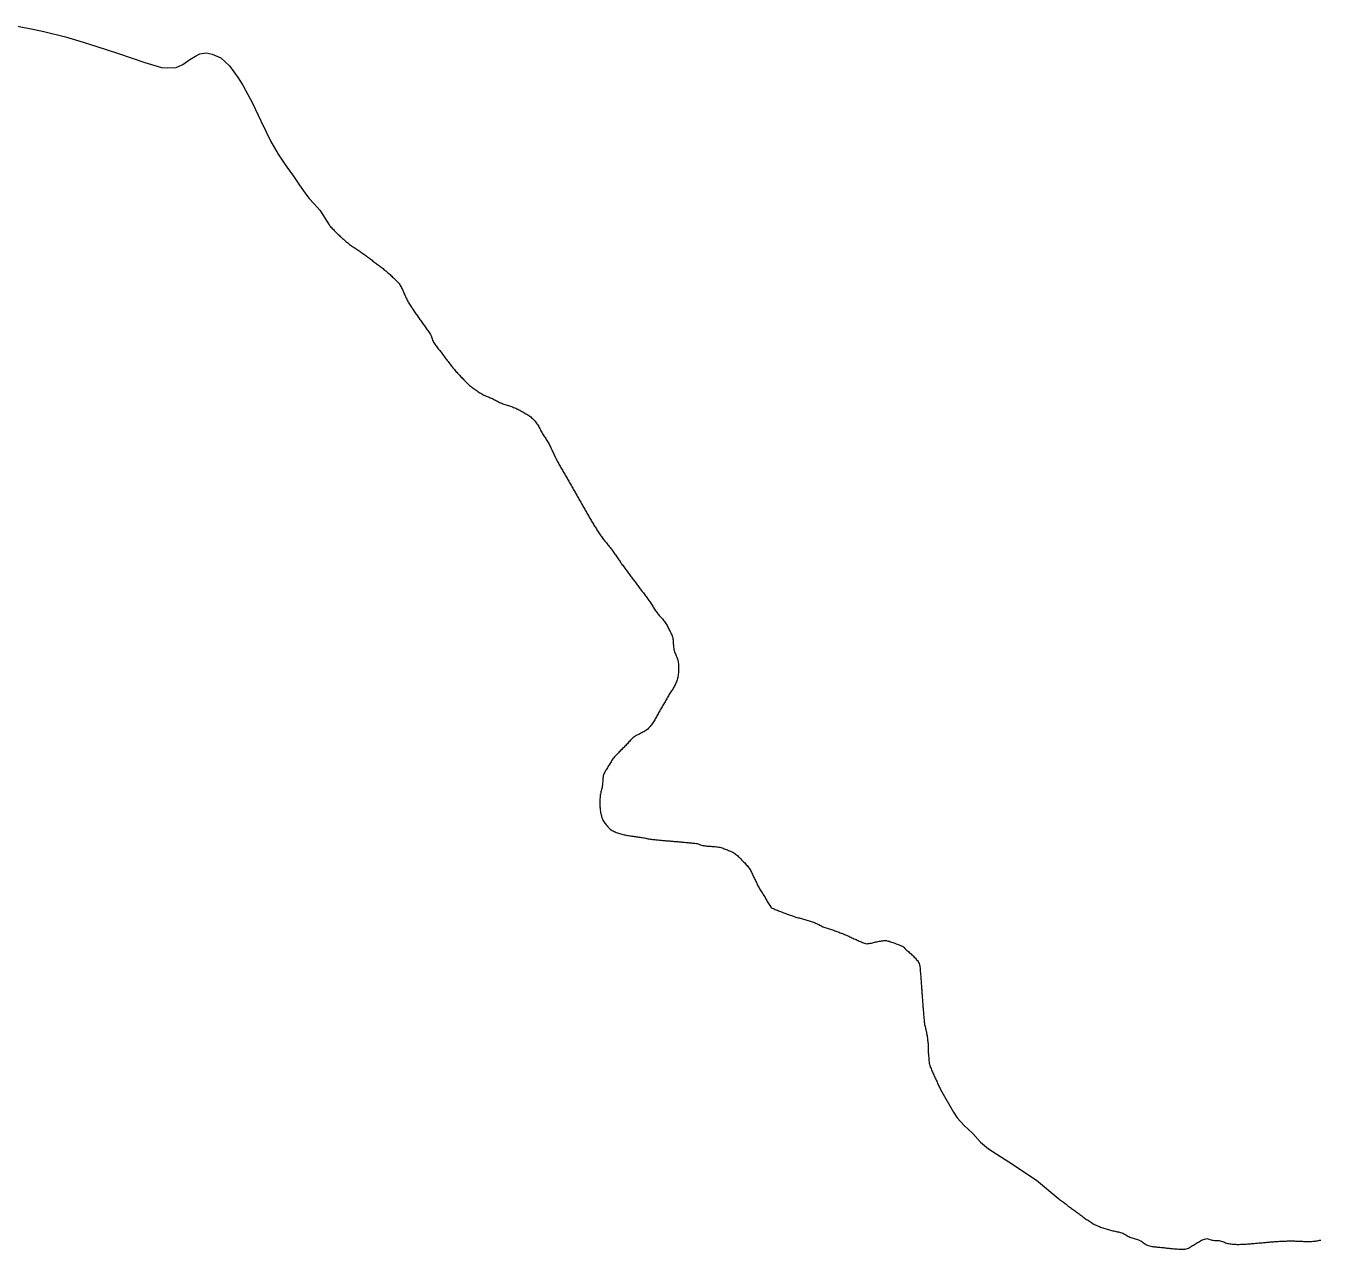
# Model space of a CAD drawing. Header units: inches. Extents: x 141448 to 685535, y 3466439 to 4099221.
# Drawn here: x 194242 to 210262, y 3990351 to 4005494 of the extents above; entities that cross this region are included whole.
import ezdxf

# ---------------------------------------------------------------- set-up
doc = ezdxf.new("R2010")
doc.units = ezdxf.units.IN
doc.header["$MEASUREMENT"] = 0
doc.layers.add('az_county', color=7, linetype='Continuous')

msp = doc.modelspace()

# ---------------------------------------------------------------- linework, layer by layer
at = {"layer": 'az_county'}
msp.add_lwpolyline([(194117.140625, 4005493.75), (194349.140625, 4005449.25), (194462.640625, 4005423.25), (194730.4375, 4005357), (194895.640625, 4005310.25), (195106.25, 4005242.75), (195387.5625, 4005153.75), (195712.65625, 4005042.5), (195918.5625, 4004978.25), (195989.859375, 4004974.25), (196102.859375, 4004980), (196183.578125, 4005015.25), (196243.46875, 4005056.25), (196259.96875, 4005069.25), (196271.875, 4005078.75), (196339.96875, 4005120.75), (196393.375, 4005147.5), (196471.671875, 4005160.75), (196548.96875, 4005143.75), (196653.765625, 4005097.5), (196763.265625, 4004998.5), (196870.96875, 4004848.75), (196932.765625, 4004751.75), (197046.265625, 4004538.25), (197150.078125, 4004319), (197273.28125, 4004064), (197366.390625, 4003903.75), (197423.890625, 4003817.75), (197476.890625, 4003741.25), (197554.28125, 4003634), (197629.890625, 4003522), (197697.984375, 4003422.75), (197743.59375, 4003362.75), (197811.09375, 4003290.5), (197878.390625, 4003212.25), (197890.09375, 4003199.75), (197993.890625, 4003029), (197998.984375, 4003023.5), (198008.59375, 4003013), (198018.28125, 4003002.75), (198028.09375, 4002992.25), (198037.984375, 4002981.75), (198047.90625, 4002971.75), (198057.90625, 4002961.5), (198068, 4002951.25), (198078, 4002941.25), (198088.203125, 4002931.25), (198098.40625, 4002921.25), (198108.609375, 4002911.25), (198118.90625, 4002901.5), (198129.203125, 4002891.75), (198139.609375, 4002882), (198150.109375, 4002872.25), (198160.703125, 4002862.75), (198171.296875, 4002853.25), (198182, 4002843.75), (198192.703125, 4002834.25), (198203.5, 4002825), (198214.40625, 4002815.75), (198225.296875, 4002806.75), (198236.40625, 4002797.75), (198247.609375, 4002788.75), (198258.90625, 4002780.25), (198270.5, 4002772), (198282.40625, 4002764.25), (198294.5, 4002756.5), (198306.609375, 4002749), (198318.796875, 4002741.5), (198330.90625, 4002733.75), (198342.703125, 4002726), (198354.5, 4002718), (198366.296875, 4002709.75), (198378, 4002701.75), (198389.796875, 4002693.75), (198401.5, 4002685.75), (198413.203125, 4002677.5), (198424.90625, 4002669.25), (198436.5, 4002661.25), (198448.109375, 4002652.75), (198459.703125, 4002644.5), (198471.203125, 4002636), (198482.609375, 4002627.75), (198493.796875, 4002618.75), (198505, 4002609.75), (198516, 4002600.75), (198527, 4002591.75), (198538, 4002582.75), (198549.109375, 4002573.75), (198560.296875, 4002564.75), (198571.609375, 4002556.25), (198583, 4002547.75), (198594.5, 4002539.25), (198606, 4002530.75), (198617.609375, 4002522.5), (198629.109375, 4002514.25), (198640.5, 4002505.75), (198651.90625, 4002497), (198663.203125, 4002488.25), (198674.296875, 4002479.25), (198685.40625, 4002470.5), (198696.40625, 4002461.25), (198707.296875, 4002452.25), (198718.109375, 4002442.75), (198728.796875, 4002433.5), (198739.40625, 4002423.75), (198749.796875, 4002414.25), (198760.109375, 4002404.25), (198770.609375, 4002394.5), (198781.203125, 4002384.75), (198791.796875, 4002375), (198802.40625, 4002365.25), (198812.90625, 4002355.25), (198823.109375, 4002345.25), (198833.109375, 4002335.25), (198842.703125, 4002324.75), (198852, 4002313.75), (198860.609375, 4002302.75), (198868.796875, 4002291.25), (198876.40625, 4002279.25), (198883.5, 4002267.25), (198890.203125, 4002254.75), (198896.609375, 4002242.25), (198902.703125, 4002229.25), (198908.609375, 4002216.25), (198914.296875, 4002203), (198920, 4002189.75), (198925.609375, 4002176.75), (198931.203125, 4002163.25), (198937, 4002150.25), (198942.90625, 4002137.25), (198949, 4002124.25), (198955.296875, 4002111.25), (198962, 4002098.75), (198968.703125, 4002086.25), (198975.703125, 4002073.75), (198982.796875, 4002061.25), (198990.109375, 4002049.25), (198997.703125, 4002037), (199005.40625, 4002025), (199013.296875, 4002013.25), (199021.296875, 4002001.5), (199029.40625, 4001989.75), (199037.40625, 4001977.75), (199045.5, 4001966.25), (199053.515625, 4001954.25), (199061.71875, 4001942.75), (199069.8125, 4001931), (199077.921875, 4001919.25), (199086.125, 4001907.75), (199094.21875, 4001895.75), (199102.421875, 4001884.25), (199110.625, 4001872.75), (199118.8125, 4001860.75), (199127.015625, 4001849.25), (199135.3125, 4001837.75), (199143.515625, 4001826), (199151.71875, 4001814.25), (199160.015625, 4001802.75), (199168.21875, 4001791), (199176.421875, 4001779.25), (199184.625, 4001767.75), (199192.921875, 4001756.25), (199201.125, 4001744.5), (199209.3125, 4001732.75), (199217.515625, 4001721.25), (199225.71875, 4001709.5), (199234.015625, 4001697.75), (199242.125, 4001686.25), (199250.3125, 4001674.75), (199256.515625, 4001658.25), (199261.421875, 4001644.75), (199266.21875, 4001631.25), (199271.015625, 4001617.75), (199276.21875, 4001604.5), (199281.8125, 4001591.5), (199288.015625, 4001578.75), (199295.015625, 4001566.5), (199302.625, 4001554.5), (199310.71875, 4001542.75), (199319.125, 4001531.25), (199327.8125, 4001520), (199336.71875, 4001508.75), (199345.71875, 4001497.75), (199354.71875, 4001486.5), (199363.71875, 4001475.25), (199372.515625, 4001464), (199381.125, 4001452.75), (199389.8125, 4001441.25), (199398.421875, 4001430), (199406.921875, 4001418.75), (199415.515625, 4001407.25), (199424.125, 4001395.75), (199432.625, 4001384.25), (199441.21875, 4001373), (199449.8125, 4001361.75), (199458.421875, 4001350.25), (199467.015625, 4001338.75), (199475.71875, 4001327.5), (199484.421875, 4001316.25), (199493.125, 4001305), (199501.921875, 4001293.75), (199510.71875, 4001282.75), (199519.625, 4001271.5), (199528.625, 4001260.25), (199537.625, 4001249.25), (199546.8125, 4001238.5), (199556.015625, 4001227.75), (199565.421875, 4001216.75), (199574.8125, 4001206.25), (199584.421875, 4001195.75), (199594.015625, 4001185.25), (199603.8125, 4001174.75), (199613.515625, 4001164.25), (199623.421875, 4001154), (199633.21875, 4001143.75), (199643.125, 4001133.5), (199653.125, 4001123.25), (199663.015625, 4001113), (199673.015625, 4001102.75), (199682.921875, 4001092.5), (199692.921875, 4001082.25), (199702.921875, 4001072), (199713.015625, 4001061.75), (199723.3125, 4001052), (199733.8125, 4001042.25), (199744.625, 4001033.25), (199755.8125, 4001024.25), (199767.21875, 4001016), (199778.8125, 4001007.75), (199790.421875, 4000999.25), (199802.125, 4000991.25), (199814.015625, 4000983.25), (199825.921875, 4000975.25), (199837.921875, 4000967.5), (199850.015625, 4000959.75), (199862.125, 4000952.25), (199874.3125, 4000945), (199886.625, 4000937.75), (199899.015625, 4000930.75), (199911.421875, 4000923.75), (199924.125, 4000917.75), (199937.21875, 4000911.75), (199950.515625, 4000906.75), (199963.8125, 4000901.5), (199977.21875, 4000896.25), (199990.421875, 4000891), (200003.515625, 4000885.25), (200016.3125, 4000879), (200029.125, 4000872.75), (200041.8125, 4000866), (200054.4375, 4000859.25), (200067.03125, 4000852.75), (200079.734375, 4000846.25), (200092.4375, 4000839.75), (200105.234375, 4000833.25), (200118.140625, 4000827.5), (200131.234375, 4000821.75), (200144.53125, 4000816.75), (200157.9375, 4000811.75), (200171.4375, 4000807.5), (200185.03125, 4000803.25), (200198.734375, 4000799.25), (200212.4375, 4000795), (200226.140625, 4000790.75), (200239.640625, 4000786.25), (200253.03125, 4000781.75), (200266.4375, 4000776.5), (200279.53125, 4000771), (200292.640625, 4000765.25), (200305.640625, 4000759.5), (200318.53125, 4000753.5), (200331.4375, 4000747.25), (200344.234375, 4000741), (200356.9375, 4000734.5), (200369.53125, 4000727.75), (200382.140625, 4000721.25), (200394.53125, 4000714.25), (200407.03125, 4000707.25), (200419.4375, 4000700.25), (200431.640625, 4000692.75), (200443.828125, 4000685.25), (200455.828125, 4000677.25), (200467.53125, 4000669.25), (200479.03125, 4000661), (200490.328125, 4000652.25), (200501.4375, 4000643.25), (200512.234375, 4000634), (200522.828125, 4000624.25), (200533.03125, 4000614.25), (200542.734375, 4000603.5), (200551.640625, 4000592.5), (200559.9375, 4000580.75), (200567.734375, 4000569.25), (200575.328125, 4000557.25), (200582.53125, 4000544.75), (200589.640625, 4000532.5), (200596.53125, 4000520), (200603.328125, 4000507.5), (200610.03125, 4000494.75), (200616.828125, 4000482.25), (200623.53125, 4000469.75), (200630.4375, 4000457), (200637.328125, 4000444.5), (200644.53125, 4000432.25), (200651.9375, 4000419.75), (200659.640625, 4000408), (200667.734375, 4000396.25), (200675.9375, 4000384.5), (200684.03125, 4000372.75), (200691.9375, 4000360.75), (200699.4375, 4000348.75), (200706.4375, 4000336.5), (200713.03125, 4000323.75), (200719.53125, 4000311.25), (200725.9375, 4000298.5), (200732.140625, 4000285.75), (200738.328125, 4000272.75), (200744.53125, 4000260), (200750.53125, 4000247), (200756.640625, 4000234.25), (200762.640625, 4000221.25), (200768.734375, 4000208.25), (200774.828125, 4000195.25), (200780.9375, 4000182.5), (200787.140625, 4000169.75), (200793.4375, 4000156.75), (200799.734375, 4000144.25), (200806.234375, 4000131.25), (200812.9375, 4000118.75), (200819.640625, 4000106.25), (200826.4375, 4000093.75), (200833.328125, 4000081.25), (200840.234375, 4000068.75), (200847.234375, 4000056.25), (200854.234375, 4000043.75), (200861.328125, 4000031.5), (200868.4375, 4000019.25), (200875.640625, 4000006.75), (200882.734375, 3999994.5), (200889.9375, 3999982.25), (200897.140625, 3999969.75), (200904.328125, 3999957.75), (200911.53125, 3999945.25), (200918.734375, 3999933), (200925.9375, 3999920.75), (200933.140625, 3999908.25), (200940.328125, 3999896), (200947.4375, 3999883.75), (200954.53125, 3999871.25), (200961.640625, 3999858.75), (200968.734375, 3999846.5), (200975.828125, 3999834.25), (200982.828125, 3999821.75), (200989.9375, 3999809.25), (200997.03125, 3999797), (201004.03125, 3999784.75), (201011.03125, 3999772.25), (201018.03125, 3999759.75), (201025.140625, 3999747.25), (201032.140625, 3999734.75), (201039.140625, 3999722.5), (201046.140625, 3999710.25), (201053.140625, 3999697.75), (201060.25, 3999685.25), (201067.25, 3999672.75), (201074.25, 3999660.25), (201081.25, 3999648), (201088.25, 3999635.5), (201095.25, 3999623.25), (201102.25, 3999610.75), (201109.34375, 3999598.25), (201116.34375, 3999585.75), (201123.34375, 3999573.5), (201130.453125, 3999561), (201137.453125, 3999548.75), (201144.546875, 3999536.25), (201151.546875, 3999523.75), (201158.65625, 3999511.5), (201165.75, 3999499.25), (201172.84375, 3999486.75), (201179.953125, 3999474.25), (201187.046875, 3999462), (201194.15625, 3999449.75), (201201.25, 3999437.25), (201208.453125, 3999425), (201215.65625, 3999412.75), (201222.84375, 3999400.25), (201230.046875, 3999388.25), (201237.25, 3999375.75), (201244.453125, 3999363.5), (201251.75, 3999351.25), (201259.046875, 3999339), (201266.25, 3999326.75), (201273.546875, 3999314.75), (201280.953125, 3999302.25), (201288.34375, 3999290.25), (201295.65625, 3999278), (201303.046875, 3999265.75), (201310.546875, 3999253.75), (201318.046875, 3999241.75), (201325.453125, 3999229.5), (201333.046875, 3999217.5), (201340.953125, 3999205.75), (201349.046875, 3999194), (201357.34375, 3999182.25), (201365.84375, 3999171), (201374.546875, 3999159.75), (201383.34375, 3999148.5), (201392.25, 3999137.25), (201401.25, 3999126.25), (201410.25, 3999115.25), (201419.34375, 3999104), (201428.34375, 3999093), (201437.34375, 3999081.75), (201446.34375, 3999070.75), (201455.15625, 3999059.5), (201463.84375, 3999048.25), (201472.453125, 3999036.75), (201480.84375, 3999025.25), (201489.25, 3999013.75), (201497.546875, 3999002.25), (201505.84375, 3998990.75), (201514.15625, 3998979), (201522.34375, 3998967.25), (201530.546875, 3998955.75), (201538.75, 3998944.25), (201546.953125, 3998932.25), (201555.046875, 3998920.75), (201563.25, 3998909), (201571.34375, 3998897.25), (201579.546875, 3998885.75), (201587.75, 3998874), (201595.953125, 3998862.25), (201604.15625, 3998850.75), (201612.453125, 3998839), (201620.65625, 3998827.25), (201629.046875, 3998815.75), (201637.453125, 3998804.25), (201645.84375, 3998792.75), (201654.25, 3998781.25), (201662.75, 3998769.75), (201671.25, 3998758.5), (201679.65625, 3998747), (201688.25, 3998735.75), (201696.75, 3998724.25), (201705.25, 3998712.75), (201713.84375, 3998701.25), (201722.34375, 3998689.75), (201730.953125, 3998678.5), (201739.453125, 3998667.25), (201748.046875, 3998655.75), (201756.65625, 3998644.25), (201765.25, 3998632.75), (201773.75, 3998621.5), (201782.34375, 3998610.25), (201790.953125, 3998598.75), (201799.546875, 3998587.25), (201808.15625, 3998576), (201816.75, 3998564.75), (201825.34375, 3998553.25), (201833.953125, 3998541.75), (201842.546875, 3998530.5), (201851.046875, 3998519.25), (201859.65625, 3998507.75), (201868.15625, 3998496.25), (201876.75, 3998484.75), (201885.25, 3998473.5), (201893.75, 3998462), (201902.25, 3998450.75), (201910.75, 3998439.25), (201919.25, 3998427.75), (201927.75, 3998416.25), (201936.25, 3998404.75), (201944.65625, 3998393.25), (201953.046875, 3998381.75), (201961.453125, 3998370.25), (201969.84375, 3998358.75), (201978.15625, 3998347.25), (201986.453125, 3998335.75), (201994.15625, 3998323.75), (202001.546875, 3998311.25), (202008.546875, 3998298.75), (202015.546875, 3998286.5), (202022.671875, 3998274), (202029.96875, 3998261.75), (202037.671875, 3998249.75), (202045.96875, 3998238.25), (202054.765625, 3998227.25), (202063.859375, 3998216.25), (202073.265625, 3998205.25), (202082.765625, 3998194.75), (202092.46875, 3998184.25), (202102.0625, 3998173.75), (202111.765625, 3998163), (202121.171875, 3998152.25), (202130.5625, 3998141.5), (202139.5625, 3998130.5), (202148.171875, 3998119.25), (202156.359375, 3998107.75), (202164.0625, 3998095.75), (202171.265625, 3998083.25), (202178.171875, 3998071), (202184.765625, 3998058.25), (202191.265625, 3998045.5), (202197.671875, 3998032.75), (202204.0625, 3998019.75), (202210.5625, 3998007.25), (202217.46875, 3997994.75), (202224.46875, 3997982), (202231.359375, 3997969.25), (202237.5625, 3997956.25), (202242.859375, 3997943.25), (202246.765625, 3997929.75), (202249.5625, 3997916), (202251.5625, 3997902), (202252.96875, 3997887.75), (202254.0625, 3997873.5), (202254.859375, 3997859.25), (202255.5625, 3997844.75), (202256.265625, 3997830.25), (202257.265625, 3997816), (202258.5625, 3997801.75), (202260.359375, 3997787.75), (202262.765625, 3997773.75), (202266.0625, 3997760), (202270.359375, 3997746.5), (202275.5625, 3997733.25), (202281.171875, 3997720), (202287.171875, 3997706.75), (202293.171875, 3997693.75), (202298.859375, 3997680.75), (202304.0625, 3997667.25), (202308.5625, 3997653.75), (202311.96875, 3997640.25), (202314.765625, 3997626.25), (202317.0625, 3997612.25), (202318.765625, 3997597.75), (202320.0625, 3997583.75), (202320.859375, 3997569.25), (202321.359375, 3997554.75), (202321.5625, 3997540.75), (202321.46875, 3997526.25), (202321.0625, 3997512.25), (202320.359375, 3997497.75), (202319.265625, 3997483.5), (202317.765625, 3997469.25), (202315.859375, 3997455), (202313.5625, 3997441), (202310.671875, 3997427.25), (202307.265625, 3997413.25), (202303.265625, 3997399.75), (202298.671875, 3997386.25), (202293.671875, 3997372.75), (202288.171875, 3997359.5), (202282.265625, 3997346.25), (202276.0625, 3997333.5), (202269.671875, 3997320.75), (202262.859375, 3997308.25), (202255.671875, 3997296), (202248.171875, 3997283.75), (202240.46875, 3997271.75), (202232.5625, 3997260), (202224.671875, 3997248.25), (202216.859375, 3997236.25), (202209.0625, 3997224.25), (202201.5625, 3997212), (202194.359375, 3997199.75), (202187.359375, 3997187.25), (202180.5625, 3997174.75), (202173.859375, 3997162.25), (202167.265625, 3997149.75), (202160.5625, 3997137), (202153.765625, 3997124.5), (202146.765625, 3997112.25), (202139.46875, 3997099.75), (202131.671875, 3997087.75), (202123.765625, 3997076), (202115.96875, 3997064), (202108.46875, 3997052), (202101.265625, 3997039.75), (202094.265625, 3997027.25), (202087.359375, 3997014.75), (202080.46875, 3997002.25), (202073.46875, 3996989.75), (202066.5625, 3996977.25), (202059.859375, 3996964.75), (202053.171875, 3996952.25), (202046.46875, 3996939.5), (202039.671875, 3996927), (202032.671875, 3996914.5), (202025.5625, 3996902.25), (202018.265625, 3996890), (202010.5625, 3996878), (202002.5625, 3996866.25), (201994.359375, 3996854.5), (201985.859375, 3996842.75), (201977.0625, 3996831.5), (201968.0625, 3996820.25), (201958.5625, 3996809.75), (201948.859375, 3996799.25), (201938.671875, 3996789.25), (201928.171875, 3996780), (201916.859375, 3996771.5), (201904.96875, 3996763.75), (201892.5625, 3996756.5), (201879.96875, 3996749.75), (201867.171875, 3996742.75), (201854.5625, 3996736.25), (201841.96875, 3996729.25), (201828.859375, 3996723.25), (201815.5625, 3996717.75), (201802.359375, 3996711.75), (201789.671875, 3996705.5), (201777.859375, 3996697.75), (201766.96875, 3996689), (201756.359375, 3996679.75), (201745.96875, 3996670), (201735.859375, 3996660), (201725.859375, 3996649.75), (201715.96875, 3996639.5), (201706.265625, 3996629), (201696.46875, 3996618.5), (201686.765625, 3996607.75), (201677.0625, 3996597.25), (201667.265625, 3996587), (201657.359375, 3996576.75), (201647.359375, 3996566.5), (201637.359375, 3996556.25), (201627.46875, 3996546.25), (201617.46875, 3996536), (201607.46875, 3996525.75), (201597.5625, 3996515.75), (201587.5625, 3996505.25), (201577.5625, 3996495.25), (201567.5625, 3996485), (201557.671875, 3996474.75), (201547.671875, 3996464.75), (201537.765625, 3996454.25), (201527.765625, 3996444.25), (201517.859375, 3996434.25), (201508.0625, 3996418.75), (201500.46875, 3996406.75), (201492.765625, 3996394.75), (201485.0625, 3996382.75), (201477.359375, 3996370.75), (201469.671875, 3996358.75), (201461.96875, 3996346.75), (201454.359375, 3996334.75), (201446.859375, 3996322.5), (201439.46875, 3996310.25), (201432.0625, 3996298.25), (201424.671875, 3996285.75), (201416.859375, 3996273.75), (201409.265625, 3996261.25), (201402.265625, 3996248.75), (201396.0625, 3996235.75), (201391.359375, 3996222.75), (201388.0625, 3996209.25), (201385.765625, 3996195.25), (201384.265625, 3996181.25), (201383.265625, 3996166.75), (201382.5625, 3996152.5), (201381.96875, 3996138.25), (201381.265625, 3996123.75), (201380.171875, 3996109.25), (201378.5625, 3996095.25), (201376.171875, 3996081.25), (201373.265625, 3996067.25), (201370.0625, 3996053.25), (201366.5625, 3996039.5), (201363.0625, 3996025.75), (201359.765625, 3996011.75), (201356.765625, 3995997.75), (201354.359375, 3995983.75), (201352.46875, 3995969.75), (201350.765625, 3995955.5), (201349.359375, 3995941.25), (201348.0625, 3995927), (201347.0625, 3995912.75), (201346.265625, 3995898.5), (201345.765625, 3995884.25), (201345.671875, 3995869.75), (201345.859375, 3995855.75), (201346.46875, 3995841.5), (201347.359375, 3995827.25), (201348.5625, 3995813.25), (201350.0625, 3995798.75), (201351.765625, 3995784.75), (201353.859375, 3995770.25), (201356.171875, 3995756.25), (201358.859375, 3995742.25), (201361.765625, 3995728.25), (201364.96875, 3995714.5), (201368.5625, 3995700.75), (201373.171875, 3995687.25), (201378.765625, 3995673.75), (201385.171875, 3995660.75), (201392.46875, 3995648.5), (201400.359375, 3995636.75), (201408.765625, 3995625.25), (201417.265625, 3995613.75), (201426.0625, 3995602.25), (201435.171875, 3995590.75), (201444.5625, 3995579.75), (201454.46875, 3995569.25), (201464.671875, 3995559.25), (201475.46875, 3995550.25), (201486.765625, 3995542), (201498.5625, 3995534.5), (201510.859375, 3995527.5), (201523.5625, 3995521), (201536.5625, 3995515), (201549.96875, 3995509.5), (201563.46875, 3995504.25), (201577.171875, 3995499.75), (201591.0625, 3995495.25), (201604.859375, 3995491.25), (201618.671875, 3995487.75), (201632.359375, 3995484.25), (201646.265625, 3995481.25), (201660.171875, 3995478.25), (201674.0625, 3995475.5), (201688.0625, 3995473), (201702.0625, 3995470.5), (201716.171875, 3995468.25), (201730.265625, 3995466.25), (201744.46875, 3995464), (201758.5625, 3995462), (201772.765625, 3995460), (201786.859375, 3995458), (201801.0625, 3995456), (201815.265625, 3995454), (201829.359375, 3995452), (201843.5625, 3995449.75), (201857.5625, 3995447.75), (201871.671875, 3995445.25), (201885.765625, 3995442.75), (201899.765625, 3995440.25), (201913.765625, 3995437.25), (201927.765625, 3995434.75), (201941.765625, 3995431.75), (201955.765625, 3995429.25), (201969.765625, 3995426.75), (201983.859375, 3995424.75), (201998.0625, 3995422.75), (202012.171875, 3995421.25), (202026.359375, 3995419.75), (202040.5625, 3995418.5), (202054.765625, 3995417), (202068.96875, 3995415.75), (202083.0625, 3995414.25), (202097.265625, 3995413), (202111.5625, 3995411.75), (202125.765625, 3995410.5), (202139.96875, 3995409.25), (202154.171875, 3995408), (202168.359375, 3995406.75), (202182.5625, 3995405.75), (202196.859375, 3995404.5), (202211.0625, 3995403.25), (202225.265625, 3995402.25), (202239.46875, 3995401), (202253.671875, 3995399.75), (202267.96875, 3995398.75), (202282.171875, 3995397.75), (202296.359375, 3995396.25), (202310.5625, 3995395.25), (202324.765625, 3995394), (202339.0625, 3995392.75), (202353.265625, 3995391.75), (202367.46875, 3995390.25), (202381.5625, 3995389.25), (202395.859375, 3995387.75), (202410.0625, 3995386.5), (202424.171875, 3995385.25), (202438.359375, 3995383.75), (202452.5625, 3995382.25), (202466.671875, 3995380.75), (202480.859375, 3995379.25), (202495.0625, 3995377.75), (202509.171875, 3995376.25), (202523.265625, 3995374.75), (202537.359375, 3995373), (202551.359375, 3995370.25), (202564.984375, 3995366.25), (202578.484375, 3995361.25), (202591.875, 3995356), (202605.484375, 3995351.25), (202619.1875, 3995347.75), (202633.1875, 3995345.5), (202647.28125, 3995343.75), (202661.484375, 3995342), (202675.578125, 3995340.75), (202689.875, 3995339.5), (202704.078125, 3995338.5), (202718.375, 3995337.5), (202732.6875, 3995336.75), (202746.984375, 3995335.75), (202761.1875, 3995334.5), (202775.375, 3995333.25), (202789.578125, 3995331.75), (202803.6875, 3995330), (202817.78125, 3995328), (202831.6875, 3995325.5), (202845.578125, 3995322), (202859.1875, 3995317.75), (202872.6875, 3995313.25), (202886.078125, 3995308), (202899.375, 3995302.5), (202912.578125, 3995297.25), (202925.78125, 3995291.75), (202939.078125, 3995286.25), (202952.375, 3995280.75), (202965.578125, 3995275.25), (202978.6875, 3995269.25), (202991.375, 3995262.75), (203003.78125, 3995256), (203015.78125, 3995248.5), (203027.28125, 3995240.25), (203038.484375, 3995231.75), (203049.28125, 3995222.5), (203059.78125, 3995212.75), (203070.078125, 3995202.75), (203080.1875, 3995192.75), (203090.1875, 3995182.25), (203100.078125, 3995171.75), (203109.984375, 3995161.75), (203119.875, 3995151.25), (203129.875, 3995141), (203139.78125, 3995130.75), (203149.6875, 3995120.25), (203159.375, 3995109.75), (203168.78125, 3995099), (203177.984375, 3995088.25), (203186.6875, 3995076.75), (203194.984375, 3995065.25), (203202.6875, 3995053.5), (203209.984375, 3995041.25), (203216.78125, 3995028.75), (203223.375, 3995016.25), (203229.6875, 3995003.25), (203235.78125, 3994990.5), (203241.984375, 3994977.5), (203248.078125, 3994964.5), (203254.375, 3994951.75), (203260.6875, 3994938.75), (203266.875, 3994926), (203272.984375, 3994913.25), (203278.984375, 3994900.25), (203284.984375, 3994887.25), (203291.078125, 3994874.25), (203297.28125, 3994861.5), (203303.578125, 3994848.75), (203310.078125, 3994836.25), (203316.875, 3994823.75), (203324.078125, 3994811.25), (203331.484375, 3994799.25), (203339.078125, 3994787.25), (203346.875, 3994775.25), (203354.578125, 3994763.25), (203362.375, 3994751.25), (203369.984375, 3994739.25), (203377.375, 3994726.75), (203384.578125, 3994714.75), (203391.578125, 3994702.25), (203398.578125, 3994689.75), (203405.578125, 3994677.25), (203412.484375, 3994664.75), (203419.578125, 3994652.25), (203426.6875, 3994640.25), (203433.984375, 3994627.75), (203441.484375, 3994615.75), (203449.078125, 3994603.5), (203457.375, 3994591.25), (203466.984375, 3994580.5), (203478.875, 3994573.25), (203491.6875, 3994567.25), (203504.578125, 3994561.75), (203517.578125, 3994556.25), (203530.6875, 3994550.5), (203543.78125, 3994545.25), (203556.984375, 3994539.75), (203570.1875, 3994534.5), (203583.484375, 3994529.25), (203596.875, 3994524.25), (203610.1875, 3994519.25), (203623.578125, 3994514.25), (203637.078125, 3994509.25), (203650.578125, 3994504.25), (203664.078125, 3994499.25), (203677.578125, 3994494.5), (203691.078125, 3994489.75), (203704.578125, 3994485), (203718.078125, 3994480.25), (203731.578125, 3994475.75), (203745.078125, 3994470.75), (203758.578125, 3994466.25), (203772.078125, 3994461.75), (203785.703125, 3994457.75), (203799.390625, 3994453.75), (203813.203125, 3994450.25), (203827, 3994446.75), (203840.890625, 3994443.25), (203854.703125, 3994439.75), (203868.59375, 3994436.5), (203882.390625, 3994432.75), (203896.09375, 3994429), (203909.796875, 3994424.75), (203923.390625, 3994420.75), (203937.09375, 3994416.5), (203950.59375, 3994412.25), (203964.203125, 3994407.75), (203977.59375, 3994402.75), (203991, 3994398), (204004.296875, 3994392.75), (204017.390625, 3994387.25), (204030.296875, 3994381.25), (204043.09375, 3994375), (204055.796875, 3994368.25), (204068.390625, 3994361.75), (204081.09375, 3994355.25), (204093.796875, 3994348.75), (204106.59375, 3994342.25), (204119.59375, 3994336.75), (204132.796875, 3994331.25), (204146.203125, 3994326.75), (204159.796875, 3994322.25), (204173.5, 3994318.25), (204187.203125, 3994314.25), (204201, 3994310.25), (204214.59375, 3994306.25), (204228.203125, 3994301.75), (204241.59375, 3994297.25), (204255.09375, 3994292.25), (204268.5, 3994287.75), (204281.890625, 3994282.75), (204295.296875, 3994277.75), (204308.703125, 3994272.75), (204322, 3994267.75), (204335.296875, 3994262.75), (204348.59375, 3994257.5), (204361.796875, 3994252.25), (204375, 3994246.75), (204388.09375, 3994241), (204401.203125, 3994235.25), (204414.296875, 3994229.5), (204427.390625, 3994223.75), (204440.390625, 3994217.75), (204453.390625, 3994211.75), (204466.390625, 3994205.75), (204479.390625, 3994199.75), (204492.390625, 3994193.75), (204505.390625, 3994187.75), (204518.5, 3994181.75), (204531.5, 3994175.75), (204544.5, 3994169.75), (204557.59375, 3994164.25), (204570.59375, 3994158.75), (204583.703125, 3994153.25), (204596.796875, 3994147.75), (204610, 3994142.75), (204623.09375, 3994137.75), (204636.390625, 3994132.75), (204650.203125, 3994130.75), (204664.59375, 3994132.25), (204679.09375, 3994135), (204693.296875, 3994137.25), (204707.296875, 3994140), (204721.390625, 3994142.75), (204735.5, 3994146), (204749.59375, 3994149.25), (204763.703125, 3994152.75), (204777.703125, 3994155.75), (204791.796875, 3994159), (204805.796875, 3994162), (204819.890625, 3994164.75), (204833.890625, 3994166.75), (204847.890625, 3994168.75), (204861.796875, 3994169.75), (204875.703125, 3994170.25), (204889.59375, 3994169.75), (204903.5, 3994168), (204917.296875, 3994165), (204931.09375, 3994161.25), (204944.890625, 3994156.75), (204958.59375, 3994151.75), (204972.203125, 3994146.5), (204985.796875, 3994141.25), (204999.296875, 3994136.25), (205012.703125, 3994131.75), (205026.203125, 3994127), (205039.703125, 3994122), (205053.09375, 3994116.75), (205066.296875, 3994111.25), (205079.296875, 3994105.25), (205092.09375, 3994099.25), (205104.390625, 3994092.25), (205114.5, 3994082.75), (205123.390625, 3994071), (205133.5, 3994060.75), (205144.296875, 3994051.75), (205155.296875, 3994042.5), (205166.296875, 3994033.5), (205177.390625, 3994024.25), (205188.21875, 3994015.25), (205198.71875, 3994005.75), (205209.015625, 3993995.75), (205219.21875, 3993985.75), (205229.3125, 3993975.5), (205239.3125, 3993965.25), (205249.109375, 3993954.75), (205258.609375, 3993944.25), (205267.90625, 3993933.25), (205276.8125, 3993922.25), (205285.109375, 3993910.75), (205292.015625, 3993898.25), (205297.8125, 3993885), (205302.515625, 3993871.5), (205306.015625, 3993857.75), (205308.21875, 3993843.75), (205309.8125, 3993829.5), (205311.015625, 3993815.25), (205312.21875, 3993801), (205313.3125, 3993786.75), (205314.515625, 3993772.75), (205315.609375, 3993758.25), (205316.8125, 3993744.25), (205317.90625, 3993730), (205319.015625, 3993715.75), (205320.109375, 3993701.5), (205321.109375, 3993687.25), (205322.21875, 3993673.25), (205323.3125, 3993658.75), (205324.3125, 3993644.75), (205325.40625, 3993630.25), (205326.40625, 3993616.25), (205327.40625, 3993602), (205328.515625, 3993587.75), (205329.515625, 3993573.5), (205330.515625, 3993559.25), (205331.515625, 3993545), (205332.609375, 3993530.75), (205333.609375, 3993516.75), (205334.609375, 3993502.25), (205335.609375, 3993488.25), (205336.71875, 3993473.75), (205337.71875, 3993459.75), (205338.8125, 3993445.5), (205339.8125, 3993431.25), (205340.90625, 3993417), (205342.015625, 3993402.75), (205343.015625, 3993388.75), (205344.109375, 3993374.25), (205345.21875, 3993360.25), (205346.40625, 3993346), (205347.515625, 3993331.75), (205348.609375, 3993317.75), (205349.8125, 3993303.25), (205351.015625, 3993289.25), (205352.21875, 3993275), (205353.515625, 3993260.75), (205354.71875, 3993246.75), (205356.015625, 3993232.25), (205357.3125, 3993218.25), (205358.609375, 3993204), (205359.90625, 3993189.75), (205361.3125, 3993175.75), (205362.71875, 3993161.5), (205364.21875, 3993147.25), (205366.3125, 3993133.25), (205369.109375, 3993119.25), (205372.3125, 3993105.25), (205375.8125, 3993091.5), (205379.40625, 3993077.75), (205382.90625, 3993063.75), (205386.109375, 3993049.75), (205389.109375, 3993036), (205391.515625, 3993021.75), (205393.90625, 3993007.75), (205396.21875, 3992993.75), (205398.515625, 3992979.75), (205400.515625, 3992965.5), (205402.515625, 3992951.25), (205404.3125, 3992937.25), (205405.90625, 3992923.25), (205407.40625, 3992908.75), (205408.609375, 3992894.75), (205409.515625, 3992880.5), (205410.015625, 3992866.25), (205410.3125, 3992852), (205410.515625, 3992837.75), (205410.71875, 3992823.5), (205411.109375, 3992809.25), (205411.71875, 3992795.25), (205412.515625, 3992780.75), (205413.609375, 3992766.75), (205414.90625, 3992752.25), (205416.109375, 3992738.25), (205417.109375, 3992723.75), (205418.109375, 3992709.75), (205419.21875, 3992695.25), (205420.609375, 3992681.25), (205422.515625, 3992667), (205425.015625, 3992653.25), (205428.3125, 3992639.25), (205432.109375, 3992625.75), (205436.40625, 3992612), (205441.109375, 3992598.75), (205446.21875, 3992585.25), (205451.515625, 3992571.75), (205457.015625, 3992558.75), (205462.609375, 3992545.5), (205468.3125, 3992532.25), (205474.015625, 3992519.25), (205479.8125, 3992506.25), (205485.71875, 3992493.25), (205491.609375, 3992480.25), (205497.609375, 3992467.25), (205503.71875, 3992454.5), (205509.71875, 3992441.75), (205515.90625, 3992428.75), (205522.015625, 3992415.75), (205528.109375, 3992403), (205534.3125, 3992390.25), (205540.515625, 3992377.25), (205546.609375, 3992364.25), (205552.71875, 3992351.5), (205558.8125, 3992338.75), (205564.90625, 3992325.75), (205725.109375, 3992044.75), (205771.015625, 3991974.25), (205856.609375, 3991879.5), (205965.015625, 3991781.25), (206060.40625, 3991676), (206159.125, 3991590.75), (206407.828125, 3991431.75), (206750.734375, 3991205.25), (207029.921875, 3990973.5), (207035.328125, 3990965.75), (207050.125, 3990957), (207061.53125, 3990948.5), (207072.921875, 3990940), (207084.328125, 3990931.5), (207095.625, 3990922.75), (207106.921875, 3990914.25), (207118.125, 3990905.25), (207129.328125, 3990896.5), (207140.625, 3990887.75), (207152.03125, 3990879.25), (207163.53125, 3990871), (207175.125, 3990862.75), (207186.625, 3990854.25), (207198.125, 3990845.75), (207209.625, 3990837.25), (207221.125, 3990828.75), (207232.625, 3990820.25), (207244.03125, 3990811.75), (207255.53125, 3990803.25), (207266.921875, 3990794.75), (207278.421875, 3990786.25), (207289.921875, 3990777.75), (207301.421875, 3990769.25), (207312.921875, 3990760.75), (207324.421875, 3990752.25), (207336.03125, 3990743.75), (207347.625, 3990735.75), (207359.328125, 3990727.25), (207371.03125, 3990719.25), (207382.734375, 3990711.25), (207394.625, 3990703.25), (207406.421875, 3990695.75), (207418.421875, 3990688), (207430.421875, 3990680.5), (207442.53125, 3990673.25), (207454.640625, 3990665.75), (207466.9375, 3990658.75), (207479.4375, 3990652.25), (207492.046875, 3990645.75), (207504.9375, 3990640), (207518.046875, 3990634.5), (207531.34375, 3990629.25), (207544.75, 3990624.25), (207558.25, 3990619.75), (207571.84375, 3990615.25), (207585.546875, 3990610.75), (207599.25, 3990606.75), (207612.9375, 3990602.25), (207626.75, 3990598.25), (207640.4375, 3990594.25), (207654.140625, 3990590), (207667.75, 3990585.75), (207681.34375, 3990581.75), (207695.25, 3990578.25), (207709.140625, 3990575.25), (207723.140625, 3990572.25), (207737.140625, 3990569.25), (207751.140625, 3990566.25), (207765.140625, 3990563.25), (207778.9375, 3990560), (207792.640625, 3990556.25), (207806.140625, 3990551.75), (207819.34375, 3990547), (207832.140625, 3990541), (207844.75, 3990534.25), (207857.140625, 3990527.25), (207869.546875, 3990520), (207881.9375, 3990512.75), (207894.4375, 3990505.75), (207907.140625, 3990499.25), (207920.140625, 3990493.75), (207933.546875, 3990488.75), (207947.140625, 3990484.5), (207960.84375, 3990480.5), (207974.640625, 3990476.75), (207988.34375, 3990472.75), (208002.046875, 3990468.75), (208015.546875, 3990464), (208028.75, 3990459), (208041.640625, 3990453), (208053.9375, 3990445.75), (208065.84375, 3990437.75), (208077.546875, 3990429.25), (208089.140625, 3990420.75), (208100.84375, 3990412.25), (208112.84375, 3990404.75), (208125.34375, 3990398.25), (208138.4375, 3990393.5), (208151.9375, 3990389.75), (208165.75, 3990386.25), (208179.84375, 3990383.75), (208194.140625, 3990381.75), (208208.4375, 3990380.25), (208222.84375, 3990378.75), (208237.140625, 3990377.5), (208251.34375, 3990376.25), (208265.546875, 3990374.75), (208279.75, 3990373.25), (208293.9375, 3990371.75), (208308.25, 3990370.25), (208322.546875, 3990368.75), (208336.75, 3990367.25), (208351.046875, 3990365.5), (208365.34375, 3990363.75), (208379.640625, 3990362.25), (208394.046875, 3990360.75), (208408.25, 3990359.25), (208422.640625, 3990358), (208436.84375, 3990356.75), (208451.140625, 3990355.5), (208465.34375, 3990354.25), (208479.640625, 3990353.25), (208493.84375, 3990352.5), (208507.9375, 3990351.75), (208522.140625, 3990351.25), (208536.25, 3990350.75), (208550.25, 3990350.75), (208564.34375, 3990350.75), (208578.25, 3990350.75), (208592.140625, 3990351.25), (208605.84375, 3990353.25), (208619.046875, 3990357.75), (208631.9375, 3990363.75), (208644.546875, 3990371.25), (208657.046875, 3990379.25), (208669.4375, 3990387.25), (208681.9375, 3990394.5), (208694.34375, 3990401.5), (208706.640625, 3990408.75), (208718.75, 3990416.25), (208730.84375, 3990423.75), (208742.9375, 3990431.25), (208755.140625, 3990438.75), (208767.34375, 3990446.25), (208779.75, 3990453.25), (208792.34375, 3990459.75), (208805.140625, 3990465.75), (208818.640625, 3990470.25), (208832.34375, 3990474.25), (208846.140625, 3990477.75), (208859.9375, 3990482), (208885.34375, 3990473.75), (208898.9375, 3990469.5), (208912.640625, 3990465.5), (208926.4375, 3990462.25), (208940.4375, 3990460), (208954.640625, 3990458.75), (208968.9375, 3990458), (208983.25, 3990457.5), (208997.546875, 3990456.75), (209011.640625, 3990455.5), (209025.640625, 3990453.25), (209039.4375, 3990449.75), (209052.9375, 3990445.5), (209066.34375, 3990440.5), (209079.75, 3990435.25), (209093.140625, 3990430), (209106.640625, 3990425.25), (209120.25, 3990421.25), (209134.046875, 3990418.25), (209148.046875, 3990416.25), (209162.140625, 3990414.5), (209176.34375, 3990413), (209190.546875, 3990411.75), (209204.84375, 3990410.75), (209219.15625, 3990410.25), (209233.453125, 3990409.75), (209247.765625, 3990409.5), (209262.0625, 3990409.75), (209276.265625, 3990410), (209290.5625, 3990410.75), (209304.765625, 3990411.25), (209318.953125, 3990412), (209333.15625, 3990412.75), (209347.359375, 3990413.75), (209361.5625, 3990414.75), (209375.765625, 3990415.75), (209389.953125, 3990416.75), (209404.15625, 3990417.75), (209418.265625, 3990419), (209432.453125, 3990420.25), (209446.65625, 3990421.25), (209460.859375, 3990422.75), (209475.0625, 3990423.75), (209489.265625, 3990425.25), (209503.453125, 3990426.5), (209517.65625, 3990427.75), (209531.859375, 3990429.25), (209546.0625, 3990430.25), (209560.15625, 3990431.75), (209574.359375, 3990433), (209588.65625, 3990434.25), (209602.765625, 3990435.75), (209616.953125, 3990436.75), (209631.15625, 3990438.25), (209645.359375, 3990439.25), (209659.5625, 3990440.5), (209673.765625, 3990441.75), (209687.953125, 3990442.75), (209702.15625, 3990443.75), (209716.359375, 3990444.75), (209730.5625, 3990445.75), (209744.765625, 3990446.75), (209759.0625, 3990447.75), (209773.265625, 3990448.25), (209787.453125, 3990449), (209801.65625, 3990449.75), (209815.953125, 3990450.25), (209830.15625, 3990450.75), (209844.453125, 3990451), (209858.65625, 3990451.25), (209872.859375, 3990451.5), (209887.15625, 3990451.75), (209901.359375, 3990451.75), (209915.5625, 3990451.75), (209929.859375, 3990451.75), (209944.0625, 3990451.25), (209958.359375, 3990450.75), (209972.5625, 3990450.25), (209986.765625, 3990449.75), (210001.0625, 3990449.25), (210015.265625, 3990448.5), (210029.5625, 3990447.75), (210043.765625, 3990447.25), (210058.0625, 3990446.75), (210072.265625, 3990446.25), (210086.5625, 3990445.75), (210100.765625, 3990445.5), (210114.953125, 3990445.25), (210129.15625, 3990445.25), (210143.359375, 3990445.75), (210157.5625, 3990446.25), (210171.765625, 3990447.25), (210185.859375, 3990449), (210200.0625, 3990450.75), (210214.15625, 3990453), (210228.265625, 3990455.25), (210242.453125, 3990457.5), (210256.5625, 3990459.5), (210270.65625, 3990461.25)], dxfattribs=at)

doc.saveas('drawing.dxf')
